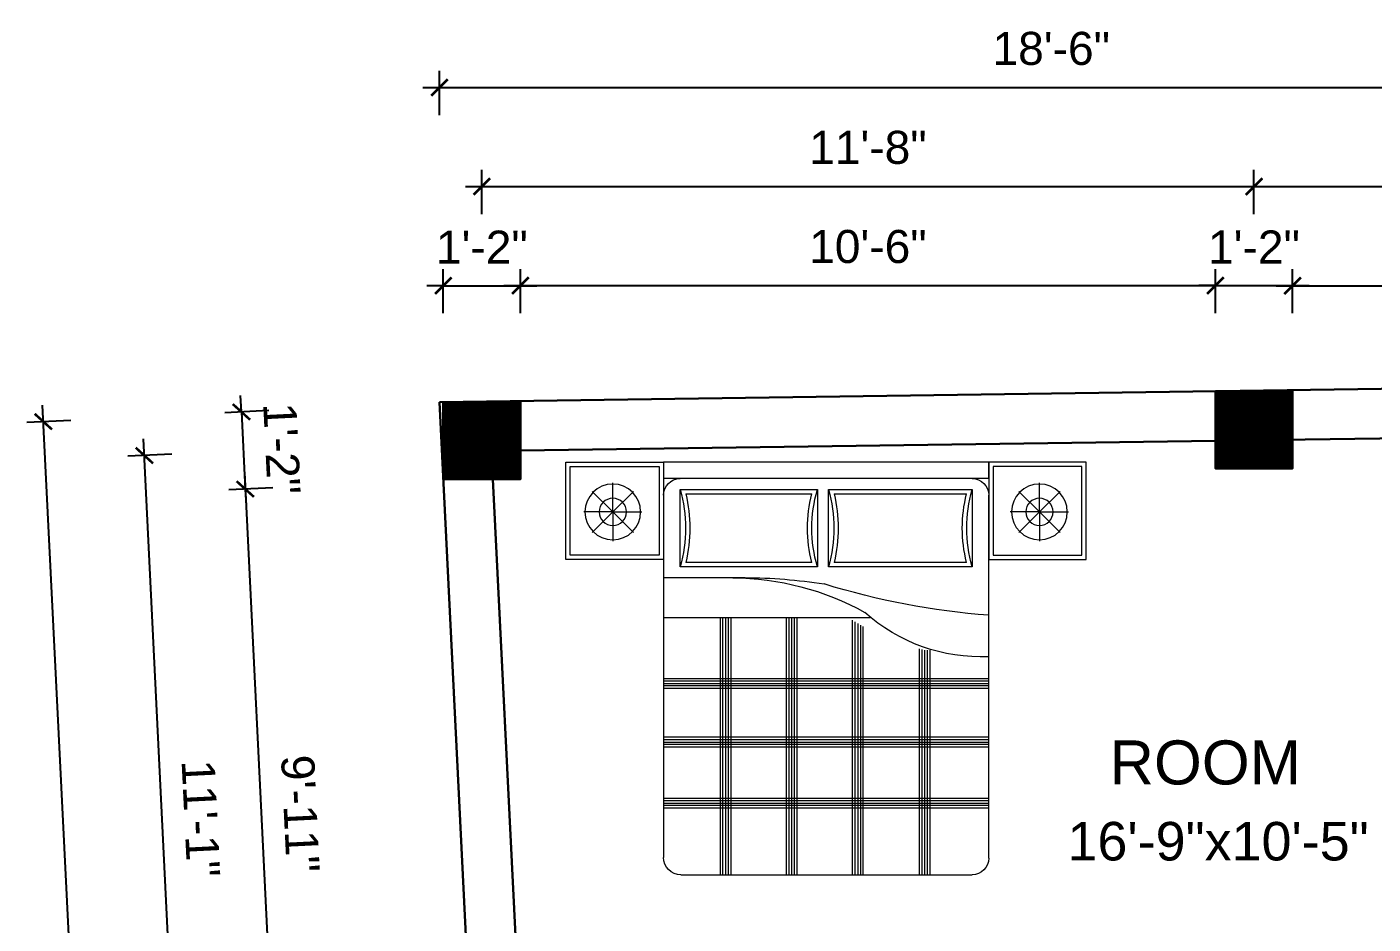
# Model space of a CAD drawing. Header units: inches. Extents: x -4737 to 13205, y 2479 to 13285.
# Drawn here: x -1151.1 to -906.7, y 11663.2 to 11826.1 of the extents above; entities that cross this region are included whole.
import ezdxf

# ---------------------------------------------------------------- set-up
doc = ezdxf.new("R2010")
doc.units = ezdxf.units.IN
doc.header["$MEASUREMENT"] = 0
for name, color, linetype, lineweight in [('A-FURN', 9, 'Continuous', 5), ('hatch-.09', 8, 'Continuous', 9), ('Label', 7, 'Continuous', 13), ('ns_DIMS', 1, 'Continuous', 0), ('Text', 7, 'Continuous', 13), ('WALL', 12, 'Continuous', 30)]:
    doc.layers.add(name, color=color, linetype=linetype, lineweight=lineweight)
doc.layers.add('furniture', color=253, linetype='Continuous')
doc.styles.add('arial 1000', font='arial.ttf')
doc.styles.add('dim', font='arial.ttf', dxfattribs={"height": 7})
doc.styles.get("Standard").update_dxf_attribs({"font": 'arial.ttf'})
doc.dimstyles.new("1-8'", dxfattribs={"dimtxt": 6, "dimasz": 3, "dimexe": 3, "dimexo": 6, "dimgap": 4, "dimtad": 1, "dimdec": 0, "dimzin": 0, "dimdsep": 46, "dimlunit": 4, "dimtxsty": 'arial 1000', "dimblk": 'ARCHTICK', "dimcen": 8, "dimdle": 3, "dimclrt": 7, "dimazin": 0, "dimtfac": 1, "dimtdec": 0, "dimtix": 1, "dimtmove": 2, "dimatfit": 3, "dimfxl": 5, "dimfxlon": 1, "dimarcsym": 0})

# ---------------------------------------------------------------- blocks, each defined once
blk = doc.blocks.new('A$C3AED30AC')
at = {"layer": 'A-FURN', "color": 147, "linetype": 'ByBlock'}
for p, q in [((0, 1532.2), (0, 1982.2)), ((0, 1982.2), (450, 1982.2)), ((450, 1982.2), (1949.6, 1982.2)), ((450, 1982.2), (450, 1532.2)), ((450, 1906), (450, 1982.2)), ((1949.6, 1982.2), (1949.6, 1532.2)), ((2399.6, 1982.2), (1949.6, 1982.2)), ((2399.6, 1532.2), (2399.6, 1982.2)), ((450, 1906), (1949.6, 1906)), ((450, 155.2), (450, 1829.8)), ((1949.6, 1829.8), (1949.6, 159)), ((450, 1532.2), (0, 1532.2)), ((1949.6, 1532.2), (2399.6, 1532.2)), ((1869.6, 79), (526.2, 79))]:
    blk.add_line(p, q, dxfattribs=at)
at = {"layer": 'A-FURN', "color": 8}
for p, q in [((20, 1552.2), (20, 1962.2)), ((20, 1962.2), (430, 1962.2)), ((430, 1962.2), (430, 1552.2)), ((1969.6, 1962.2), (1969.6, 1552.2)), ((2379.6, 1962.2), (1969.6, 1962.2)), ((2379.6, 1552.2), (2379.6, 1962.2)), ((430, 1552.2), (20, 1552.2)), ((1969.6, 1552.2), (2379.6, 1552.2))]:
    blk.add_line(p, q, dxfattribs=at)
at = {"layer": 'A-FURN', "color": 5, "linetype": 'ByBlock'}
for p, q in [((216, 1752.2), (216, 1886.6)), ((2183.6, 1752.2), (2183.6, 1886.6)), ((216, 1752.2), (121, 1847.2)), ((216, 1752.2), (311.1, 1847.2)), ((526.2, 1855.2), (526.2, 1499.6)), ((1189.3, 1855.2), (526.2, 1855.2)), ((1189.3, 1499.6), (1189.3, 1855.2)), ((1873.4, 1855.2), (1240.1, 1855.2)), ((1240.1, 1855.2), (1240.1, 1499.6)), ((1873.4, 1499.6), (1873.4, 1855.2)), ((2183.6, 1752.2), (2088.5, 1847.2)), ((2183.6, 1752.2), (2278.6, 1847.2)), ((216, 1752.2), (81.7, 1752.2)), ((216, 1752.2), (121, 1657.2)), ((216, 1752.2), (216, 1752.2)), ((216, 1752.2), (216, 1752.2)), ((216, 1752.2), (216, 1752.2)), ((216, 1752.2), (350.4, 1752.2)), ((216, 1752.2), (216, 1617.8)), ((216, 1752.2), (311.1, 1657.2)), ((2183.6, 1752.2), (2049.2, 1752.2)), ((2183.6, 1752.2), (2088.5, 1657.2)), ((2183.6, 1752.2), (2317.9, 1752.2)), ((2183.6, 1752.2), (2183.6, 1752.2)), ((2183.6, 1752.2), (2183.6, 1752.2)), ((2183.6, 1752.2), (2183.6, 1752.2)), ((2183.6, 1752.2), (2278.6, 1657.2)), ((2183.6, 1752.2), (2183.6, 1617.8)), ((526.2, 1499.6), (1189.3, 1499.6)), ((1240.1, 1499.6), (1873.4, 1499.6)), ((1573.7, 1448.8), (1949.6, 1448.8)), ((996, 1263.6), (1949.6, 1263.6))]:
    blk.add_line(p, q, dxfattribs=at)
at = {"layer": 'A-FURN', "color": 9}
for p, q in [((1163.2, 1835.2), (552.3, 1835.2)), ((1847.3, 1835.2), (1266.2, 1835.2)), ((552.3, 1519.6), (1163.2, 1519.6)), ((1266.2, 1519.6), (1847.3, 1519.6))]:
    blk.add_line(p, q, dxfattribs=at)
at = {"layer": 'A-FURN', "color": 8, "linetype": 'Continuous'}
for p, q in [((1067, 1245.2), (1067, 79)), ((1079, 1252.8), (1079, 79)), ((1335, 1263.6), (1335, 79)), ((1347, 1263.6), (1347, 79)), ((1359, 1263.6), (1359, 79)), ((1372.1, 1263.6), (1372.1, 79)), ((1384.1, 1263.6), (1384.1, 79)), ((1639.9, 1263.6), (1639.9, 79)), ((1651.9, 1263.6), (1651.9, 79)), ((1663.9, 1263.6), (1663.9, 79)), ((1676.9, 1263.6), (1676.9, 79)), ((1688.9, 1263.6), (1688.9, 79)), ((1029.9, 1223.1), (1029.9, 79)), ((1041.9, 1230), (1041.9, 79)), ((1053.9, 1237.2), (1053.9, 79)), ((771.1, 1120.2), (771.1, 79)), ((722, 1114.6), (722, 79)), ((734, 1114.6), (734, 79)), ((746, 1114.6), (746, 79)), ((759.1, 1117.1), (759.1, 79)), ((450, 983.2), (1949.6, 983.2)), ((450, 971.2), (1949.6, 971.2)), ((450, 959.2), (1949.6, 959.2)), ((450, 949.8), (1949.6, 949.8)), ((450, 937.8), (1949.6, 937.8)), ((450, 713), (1949.6, 713)), ((450, 701), (1949.6, 701)), ((450, 689), (1949.6, 689)), ((450, 679.6), (1949.6, 679.6)), ((450, 667.6), (1949.6, 667.6)), ((450, 431.1), (1949.6, 431.1)), ((450, 419.1), (1949.6, 419.1)), ((450, 407.1), (1949.6, 407.1)), ((450, 397.7), (1949.6, 397.7)), ((450, 385.7), (1949.6, 385.7))]:
    blk.add_line(p, q, dxfattribs=at)
at = {"layer": 'A-FURN', "color": 5, "linetype": 'ByBlock'}
for centre, radius in [((216, 1752.2), 128.5), ((2183.6, 1752.2), 128.5), ((216, 1752.2), 62.8), ((2183.6, 1752.2), 62.8)]:
    blk.add_circle(centre, radius, dxfattribs=at)
at = {"layer": 'A-FURN', "color": 147, "linetype": 'ByBlock'}
for centre, radius, start, end in [((526.2, 1829.8), 76.2, 90, 180), ((1873.4, 1829.8), 76.2, 0, 90), ((526.2, 155.2), 76.2, 180, 270), ((1869.6, 159), 80, 270, 0)]:
    blk.add_arc(centre, radius, start, end, dxfattribs=at)
at = {"layer": 'A-FURN', "color": 5, "linetype": 'ByBlock'}
for centre, radius, start, end in [((-83.4, 1677.4), 635, 343.7398, 16.2602), ((1798.9, 1677.4), 635, 163.73979, 196.26021), ((630.5, 1677.4), 635, 343.7398, 16.2602), ((2483, 1677.4), 635, 163.73979, 196.26021), ((1638.5, 177.4), 1271.4, 90.35642, 119.03891), ((1572.9, -870.3), 2319.1, 89.98014, 99.03119), ((193.9, 4688.5), 3422.4, 274.28895, 287.24996), ((485.1, 1886.5), 802.9, 267.49694, 311.91323)]:
    blk.add_arc(centre, radius, start, end, dxfattribs=at)
at = {"layer": 'A-FURN', "color": 9}
for centre, start, end in [((-83.4, 1677.4), 346.05939, 13.94061), ((1798.9, 1677.4), 166.05939, 193.94061), ((630.5, 1677.4), 346.05939, 13.94061), ((2483, 1677.4), 166.05939, 193.94061)]:
    blk.add_arc(centre, 655, start, end, dxfattribs=at)
blk = doc.blocks.new('_ArchTick')
at = {"color": 0, "const_width": 0.15}
blk.add_lwpolyline([(-0.5, -0.5), (0.5, 0.5)], dxfattribs=at)
blk = doc.blocks.new('*D1305')
at = {"layer": 'Defpoints', "color": 0, "transparency": 16777216}
for p in [(-1061.48, 11779.13), (-1075.48, 11757.99), (-1061.48, 11757.99)]:
    blk.add_point(p, dxfattribs=at)
at = {"layer": 'ns_DIMS', "color": 0, "lineweight": -2, "transparency": 16777216}
for p, q in [((-1075.48, 11774.13), (-1075.48, 11782.13)), ((-1061.48, 11774.13), (-1061.48, 11782.13)), ((-1075.48, 11779.13), (-1078.48, 11779.13)), ((-1075.48, 11779.13), (-1061.48, 11779.13)), ((-1061.48, 11779.13), (-1058.48, 11779.13))]:
    blk.add_line(p, q, dxfattribs=at)
at = {"layer": 'ns_DIMS', "color": 0, "lineweight": -2, "transparency": 16777216, "xscale": 3, "yscale": 3, "zscale": 3}
blk.add_blockref('_ArchTick', (-1075.48, 11779.13), dxfattribs=at)
at = {"layer": 'ns_DIMS', "color": 0, "lineweight": -2, "transparency": 16777216, "xscale": 3, "yscale": 3, "zscale": 3, "rotation": 180}
blk.add_blockref('_ArchTick', (-1061.48, 11779.13), dxfattribs=at)
at = {"layer": 'ns_DIMS', "color": 7, "transparency": 16777216, "insert": (-1068.48, 11786.14), "char_height": 6, "attachment_point": 5, "style": 'arial 1000'}
blk.add_mtext('1\'-2"', dxfattribs=at)
blk = doc.blocks.new('*D1306')
at = {"layer": 'Defpoints', "color": 0, "transparency": 16777216}
for p in [(-928.29, 11797.16), (-928.29, 11759.98), (-1068.48, 11757.99)]:
    blk.add_point(p, dxfattribs=at)
at = {"layer": 'ns_DIMS', "color": 0, "lineweight": -2, "transparency": 16777216}
for p, q in [((-1068.48, 11792.16), (-1068.48, 11800.16)), ((-928.29, 11792.16), (-928.29, 11800.16)), ((-1071.48, 11797.16), (-925.29, 11797.16))]:
    blk.add_line(p, q, dxfattribs=at)
at = {"layer": 'ns_DIMS', "color": 0, "lineweight": -2, "transparency": 16777216, "xscale": 3, "yscale": 3, "zscale": 3, "rotation": 180}
blk.add_blockref('_ArchTick', (-1068.48, 11797.16), dxfattribs=at)
at = {"layer": 'ns_DIMS', "color": 0, "lineweight": -2, "transparency": 16777216, "xscale": 3, "yscale": 3, "zscale": 3}
blk.add_blockref('_ArchTick', (-928.29, 11797.16), dxfattribs=at)
at = {"layer": 'ns_DIMS', "color": 7, "transparency": 16777216, "insert": (-998.39, 11804.22), "char_height": 6, "attachment_point": 5, "style": 'arial 1000'}
blk.add_mtext('11\'-8"', dxfattribs=at)
blk = doc.blocks.new('*D1307')
at = {"layer": 'Defpoints', "color": 0, "transparency": 16777216}
for p in [(-854.03, 11815.13), (-854.03, 11761.13), (-1076.17, 11757.99)]:
    blk.add_point(p, dxfattribs=at)
at = {"layer": 'ns_DIMS', "color": 0, "lineweight": -2, "transparency": 16777216}
for p, q in [((-1076.17, 11810.13), (-1076.17, 11818.13)), ((-854.03, 11810.13), (-854.03, 11818.13)), ((-1079.17, 11815.13), (-851.03, 11815.13))]:
    blk.add_line(p, q, dxfattribs=at)
at = {"layer": 'ns_DIMS', "color": 0, "lineweight": -2, "transparency": 16777216, "xscale": 3, "yscale": 3, "zscale": 3, "rotation": 180}
blk.add_blockref('_ArchTick', (-1076.17, 11815.13), dxfattribs=at)
at = {"layer": 'ns_DIMS', "color": 0, "lineweight": -2, "transparency": 16777216, "xscale": 3, "yscale": 3, "zscale": 3}
blk.add_blockref('_ArchTick', (-854.03, 11815.13), dxfattribs=at)
at = {"layer": 'ns_DIMS', "color": 7, "transparency": 16777216, "insert": (-965.1, 11822.19), "char_height": 6, "attachment_point": 5, "style": 'arial 1000'}
blk.add_mtext('18\'-6"', dxfattribs=at)
blk = doc.blocks.new('*D1308')
at = {"layer": 'Defpoints', "color": 0, "transparency": 16777216}
for p in [(-935.29, 11779.16), (-935.29, 11759.98), (-1061.48, 11757.99)]:
    blk.add_point(p, dxfattribs=at)
at = {"layer": 'ns_DIMS', "color": 0, "lineweight": -2, "transparency": 16777216}
for p, q in [((-1061.48, 11774.16), (-1061.48, 11782.16)), ((-935.29, 11774.16), (-935.29, 11782.16)), ((-1064.48, 11779.16), (-932.29, 11779.16))]:
    blk.add_line(p, q, dxfattribs=at)
at = {"layer": 'ns_DIMS', "color": 0, "lineweight": -2, "transparency": 16777216, "xscale": 3, "yscale": 3, "zscale": 3, "rotation": 180}
blk.add_blockref('_ArchTick', (-1061.48, 11779.16), dxfattribs=at)
at = {"layer": 'ns_DIMS', "color": 0, "lineweight": -2, "transparency": 16777216, "xscale": 3, "yscale": 3, "zscale": 3}
blk.add_blockref('_ArchTick', (-935.29, 11779.16), dxfattribs=at)
at = {"layer": 'ns_DIMS', "color": 7, "transparency": 16777216, "insert": (-998.39, 11786.22), "char_height": 6, "attachment_point": 5, "style": 'arial 1000'}
blk.add_mtext('10\'-6"', dxfattribs=at)
blk = doc.blocks.new('*D1309')
at = {"layer": 'Defpoints', "color": 0, "transparency": 16777216}
for p in [(-921.29, 11779.16), (-935.29, 11759.98), (-921.29, 11759.98)]:
    blk.add_point(p, dxfattribs=at)
at = {"layer": 'ns_DIMS', "color": 0, "lineweight": -2, "transparency": 16777216}
for p, q in [((-935.29, 11774.16), (-935.29, 11782.16)), ((-921.29, 11774.16), (-921.29, 11782.16)), ((-935.29, 11779.16), (-938.29, 11779.16)), ((-935.29, 11779.16), (-921.29, 11779.16)), ((-921.29, 11779.16), (-918.29, 11779.16))]:
    blk.add_line(p, q, dxfattribs=at)
at = {"layer": 'ns_DIMS', "color": 0, "lineweight": -2, "transparency": 16777216, "xscale": 3, "yscale": 3, "zscale": 3}
blk.add_blockref('_ArchTick', (-935.29, 11779.16), dxfattribs=at)
at = {"layer": 'ns_DIMS', "color": 0, "lineweight": -2, "transparency": 16777216, "xscale": 3, "yscale": 3, "zscale": 3, "rotation": 180}
blk.add_blockref('_ArchTick', (-921.29, 11779.16), dxfattribs=at)
at = {"layer": 'ns_DIMS', "color": 7, "transparency": 16777216, "insert": (-928.29, 11786.17), "char_height": 6, "attachment_point": 5, "style": 'arial 1000'}
blk.add_mtext('1\'-2"', dxfattribs=at)
blk = doc.blocks.new('*D1310')
at = {"layer": 'Defpoints', "color": 0, "transparency": 16777216}
for p in [(-868.03, 11779.13), (-921.29, 11759.98), (-868.03, 11761.13)]:
    blk.add_point(p, dxfattribs=at)
at = {"layer": 'ns_DIMS', "color": 0, "lineweight": -2, "transparency": 16777216}
for p, q in [((-921.29, 11774.13), (-921.29, 11782.13)), ((-868.03, 11774.13), (-868.03, 11782.13)), ((-924.29, 11779.13), (-865.03, 11779.13))]:
    blk.add_line(p, q, dxfattribs=at)
at = {"layer": 'ns_DIMS', "color": 0, "lineweight": -2, "transparency": 16777216, "xscale": 3, "yscale": 3, "zscale": 3, "rotation": 180}
blk.add_blockref('_ArchTick', (-921.29, 11779.13), dxfattribs=at)
at = {"layer": 'ns_DIMS', "color": 0, "lineweight": -2, "transparency": 16777216, "xscale": 3, "yscale": 3, "zscale": 3}
blk.add_blockref('_ArchTick', (-868.03, 11779.13), dxfattribs=at)
at = {"layer": 'ns_DIMS', "color": 7, "transparency": 16777216, "insert": (-894.66, 11786.18), "char_height": 6, "attachment_point": 5, "style": 'arial 1000'}
blk.add_mtext('4\'-5"', dxfattribs=at)
blk = doc.blocks.new('*D1312')
at = {"layer": 'Defpoints', "color": 0, "transparency": 16777216}
for p in [(-861.03, 11797.13), (-928.29, 11759.98), (-861.03, 11761.13)]:
    blk.add_point(p, dxfattribs=at)
at = {"layer": 'ns_DIMS', "color": 0, "lineweight": -2, "transparency": 16777216}
for p, q in [((-928.29, 11792.13), (-928.29, 11800.13)), ((-861.03, 11792.13), (-861.03, 11800.13)), ((-931.29, 11797.13), (-858.03, 11797.13))]:
    blk.add_line(p, q, dxfattribs=at)
at = {"layer": 'ns_DIMS', "color": 0, "lineweight": -2, "transparency": 16777216, "xscale": 3, "yscale": 3, "zscale": 3, "rotation": 180}
blk.add_blockref('_ArchTick', (-928.29, 11797.13), dxfattribs=at)
at = {"layer": 'ns_DIMS', "color": 0, "lineweight": -2, "transparency": 16777216, "xscale": 3, "yscale": 3, "zscale": 3}
blk.add_blockref('_ArchTick', (-861.03, 11797.13), dxfattribs=at)
at = {"layer": 'ns_DIMS', "color": 7, "transparency": 16777216, "insert": (-894.66, 11804.18), "char_height": 6, "attachment_point": 5, "style": 'arial 1000'}
blk.add_mtext('5\'-7"', dxfattribs=at)
blk = doc.blocks.new('*D1341')
at = {"layer": 'Defpoints', "color": 0, "transparency": 16777216}
for p in [(-1076.17, 11757.99), (-1111.44, 11742.22), (-1075.48, 11743.99)]:
    blk.add_point(p, dxfattribs=at)
at = {"layer": 'ns_DIMS', "color": 0, "lineweight": -2, "transparency": 16777216}
for p, q in [((-1112.13, 11756.22), (-1112.28, 11759.21)), ((-1107.14, 11756.46), (-1115.13, 11756.07)), ((-1112.13, 11756.22), (-1111.44, 11742.22)), ((-1106.45, 11742.46), (-1114.44, 11742.07)), ((-1111.44, 11742.22), (-1111.29, 11739.22))]:
    blk.add_line(p, q, dxfattribs=at)
at = {"layer": 'ns_DIMS', "color": 0, "lineweight": -2, "transparency": 16777216, "xscale": 3, "yscale": 3, "zscale": 3}
for p, rotation in [((-1112.13, 11756.22), 272.820296018638), ((-1111.44, 11742.22), 92.82029601863802)]:
    blk.add_blockref('_ArchTick', p, dxfattribs=dict(at, rotation=rotation))
at = {"layer": 'ns_DIMS', "color": 7, "transparency": 16777216, "insert": (-1104.78, 11749.56), "char_height": 6, "attachment_point": 5, "rotation": 272.8203, "style": 'arial 1000'}
blk.add_mtext('1\'-2"', dxfattribs=at)
blk = doc.blocks.new('*D1342')
at = {"layer": 'Defpoints', "color": 0, "transparency": 16777216}
for p in [(-1075.48, 11743.99), (-1068.96, 11625.48), (-1105.6, 11623.67)]:
    blk.add_point(p, dxfattribs=at)
at = {"layer": 'ns_DIMS', "color": 0, "lineweight": -2, "transparency": 16777216}
for p, q in [((-1111.59, 11745.21), (-1105.45, 11620.68)), ((-1106.45, 11742.46), (-1114.44, 11742.07)), ((-1100.61, 11623.92), (-1108.6, 11623.53))]:
    blk.add_line(p, q, dxfattribs=at)
at = {"layer": 'ns_DIMS', "color": 0, "lineweight": -2, "transparency": 16777216, "xscale": 3, "yscale": 3, "zscale": 3}
for p, rotation in [((-1111.44, 11742.22), 92.82029601864663), ((-1105.6, 11623.67), 272.8202960186466)]:
    blk.add_blockref('_ArchTick', p, dxfattribs=dict(at, rotation=rotation))
at = {"layer": 'ns_DIMS', "color": 7, "transparency": 16777216, "insert": (-1101.47, 11683.29), "char_height": 6, "attachment_point": 5, "rotation": 272.8203, "style": 'arial 1000'}
blk.add_mtext('9\'-11"', dxfattribs=at)
blk = doc.blocks.new('*D1350')
at = {"layer": 'Defpoints', "color": 0, "transparency": 16777216}
for p in [(-1076.17, 11757.99), (-1148.09, 11754.45), (-1056.2, 11352.48)]:
    blk.add_point(p, dxfattribs=at)
at = {"layer": 'ns_DIMS', "color": 0, "lineweight": -2, "transparency": 16777216}
for p, q in [((-1127.96, 11345.94), (-1148.23, 11757.44)), ((-1143.09, 11754.69), (-1151.08, 11754.3)), ((-1123.12, 11349.18), (-1131.11, 11348.79))]:
    blk.add_line(p, q, dxfattribs=at)
at = {"layer": 'ns_DIMS', "color": 0, "lineweight": -2, "transparency": 16777216, "xscale": 3, "yscale": 3, "zscale": 3}
for p, rotation in [((-1148.09, 11754.45), 92.82029601863792), ((-1128.11, 11348.94), 272.8202960186379)]:
    blk.add_blockref('_ArchTick', p, dxfattribs=dict(at, rotation=rotation))
at = {"layer": 'ns_DIMS', "color": 7, "transparency": 16777216, "insert": (-1131.04, 11552.04), "char_height": 6, "attachment_point": 5, "rotation": 272.8203, "style": 'arial 1000'}
blk.add_mtext('33\'-10"', dxfattribs=at)
blk = doc.blocks.new('*D1352')
at = {"layer": 'Defpoints', "color": 0, "transparency": 16777216}
for p in [(-1075.48, 11750.99), (-1129.76, 11748.31), (-1068.96, 11618.48)]:
    blk.add_point(p, dxfattribs=at)
at = {"layer": 'ns_DIMS', "color": 0, "lineweight": -2, "transparency": 16777216}
for p, q in [((-1123.09, 11612.81), (-1129.91, 11751.31)), ((-1124.77, 11748.56), (-1132.76, 11748.17)), ((-1118.24, 11616.05), (-1126.23, 11615.66))]:
    blk.add_line(p, q, dxfattribs=at)
at = {"layer": 'ns_DIMS', "color": 0, "lineweight": -2, "transparency": 16777216, "xscale": 3, "yscale": 3, "zscale": 3}
for p, rotation in [((-1129.76, 11748.31), 92.82029601864667), ((-1123.23, 11615.81), 272.8202960186467)]:
    blk.add_blockref('_ArchTick', p, dxfattribs=dict(at, rotation=rotation))
at = {"layer": 'ns_DIMS', "color": 7, "transparency": 16777216, "insert": (-1119.49, 11682.4), "char_height": 6, "attachment_point": 5, "rotation": 272.8203, "style": 'arial 1000'}
blk.add_mtext('11\'-1"', dxfattribs=at)

msp = doc.modelspace()

# ---------------------------------------------------------------- hatches: boundary and pattern name
at = {"layer": 'hatch-.09'}
h = msp.add_hatch(dxfattribs=at)
h.set_pattern_fill('ANSI31', color=256)
h.set_pattern_definition([(45, (-16367.67833, 11469.84056), (-0.0883883476, 0.0883883476), [])])
h.paths.add_polyline_path([(-921.29, 11759.98), (-935.29, 11759.98), (-935.29, 11745.98), (-921.29, 11745.98)])
h = msp.add_hatch(dxfattribs=at)
h.set_pattern_fill('ANSI31', color=256)
h.set_pattern_definition([(45, (-16507.87255, 11467.84912), (-0.0883883476, 0.0883883476), [])])
h.paths.add_polyline_path([(-1061.48, 11757.99), (-1075.48, 11757.99), (-1075.48, 11743.99), (-1061.48, 11743.99)])

# ---------------------------------------------------------------- linework, layer by layer
at = {"layer": 'WALL'}
for p, q in [((-854.03, 11761.13), (-1076.17, 11757.99)), ((-1062.55, 11481.48), (-1076.17, 11757.99)), ((-868.03, 11751.93), (-923.54, 11751.15)), ((-935.29, 11750.98), (-1061.48, 11749.19)), ((-1060.63, 11625.48), (-1066.47, 11743.99))]:
    msp.add_line(p, q, dxfattribs=at)
for points in [[(-935.29, 11759.98), (-921.29, 11759.98), (-921.29, 11745.98), (-935.29, 11745.98)], [(-1075.48, 11757.99), (-1061.48, 11757.99), (-1061.48, 11743.99), (-1075.48, 11743.99)]]:
    msp.add_lwpolyline(points, close=True, dxfattribs=at)

# ---------------------------------------------------------------- block references
at = {"layer": 'furniture', "xscale": -0.03937007859349251, "yscale": 0.03937007859349251, "zscale": 0.03937007859349251}
msp.add_blockref('A$C3AED30AC', (-958.74, 11669.08), dxfattribs=at)

# ---------------------------------------------------------------- texts
at = {"layer": 'Label', "color": 5, "linetype": 'ByBlock', "insert": (-937.14, 11696.58), "char_height": 8, "width": 88.4068, "attachment_point": 2, "style": 'dim'}
msp.add_mtext('ROOM', dxfattribs=at)
at = {"layer": 'Text', "insert": (-934.8, 11681.78), "char_height": 7, "width": 440.957, "attachment_point": 2}
msp.add_mtext('16\'-9"x10\'-5"', dxfattribs=at)

# ---------------------------------------------------------------- dimensions: what is measured, and where the dimension line sits
at = {"layer": 'ns_DIMS'}
for base, p1, p2, picture, middle in [((-854.03, 11815.13), (-1076.17, 11757.99), (-854.03, 11761.13), '*D1307', (-965.1, 11822.19)), ((-928.29, 11797.16), (-1068.48, 11757.99), (-928.29, 11759.98), '*D1306', (-998.39, 11804.22)), ((-861.03, 11797.13), (-928.29, 11759.98), (-861.03, 11761.13), '*D1312', (-894.66, 11804.18)), ((-1061.48, 11779.13), (-1075.48, 11757.99), (-1061.48, 11757.99), '*D1305', (-1068.48, 11786.14)), ((-935.29, 11779.16), (-1061.48, 11757.99), (-935.29, 11759.98), '*D1308', (-998.39, 11786.22)), ((-921.29, 11779.16), (-935.29, 11759.98), (-921.29, 11759.98), '*D1309', (-928.29, 11786.17)), ((-868.03, 11779.13), (-921.29, 11759.98), (-868.03, 11761.13), '*D1310', (-894.66, 11786.18))]:
    dim = msp.add_linear_dim(base=base, p1=p1, p2=p2, dimstyle="1-8'", dxfattribs=at)
    dim.commit()
    dim.dimension.update_dxf_attribs({"geometry": picture, "text_midpoint": middle})
for p1, p2, distance, picture, middle in [((-1076.17, 11757.99), (-1075.48, 11743.99), -36, '*D1341', (-1104.78, 11749.56)), ((-1056.2, 11352.48), (-1076.17, 11757.99), 72, '*D1350', (-1131.04, 11552.04))]:
    dim = msp.add_aligned_dim(p1=p1, p2=p2, distance=distance, dimstyle="1-8'", dxfattribs=at)
    dim.commit()
    dim.dimension.update_dxf_attribs({"geometry": picture, "text_midpoint": middle})
for base, p1, p2, angle, picture, middle in [((-1129.76, 11748.31), (-1068.96, 11618.48), (-1075.48, 11750.99), 272.8203, '*D1352', (-1119.49, 11682.4)), ((-1105.6, 11623.67), (-1075.48, 11743.99), (-1068.96, 11625.48), 92.8203, '*D1342', (-1101.47, 11683.29))]:
    dim = msp.add_linear_dim(base=base, p1=p1, p2=p2, angle=angle, dimstyle="1-8'", dxfattribs=at)
    dim.commit()
    dim.dimension.update_dxf_attribs({"geometry": picture, "text_midpoint": middle})

doc.saveas('drawing.dxf')
